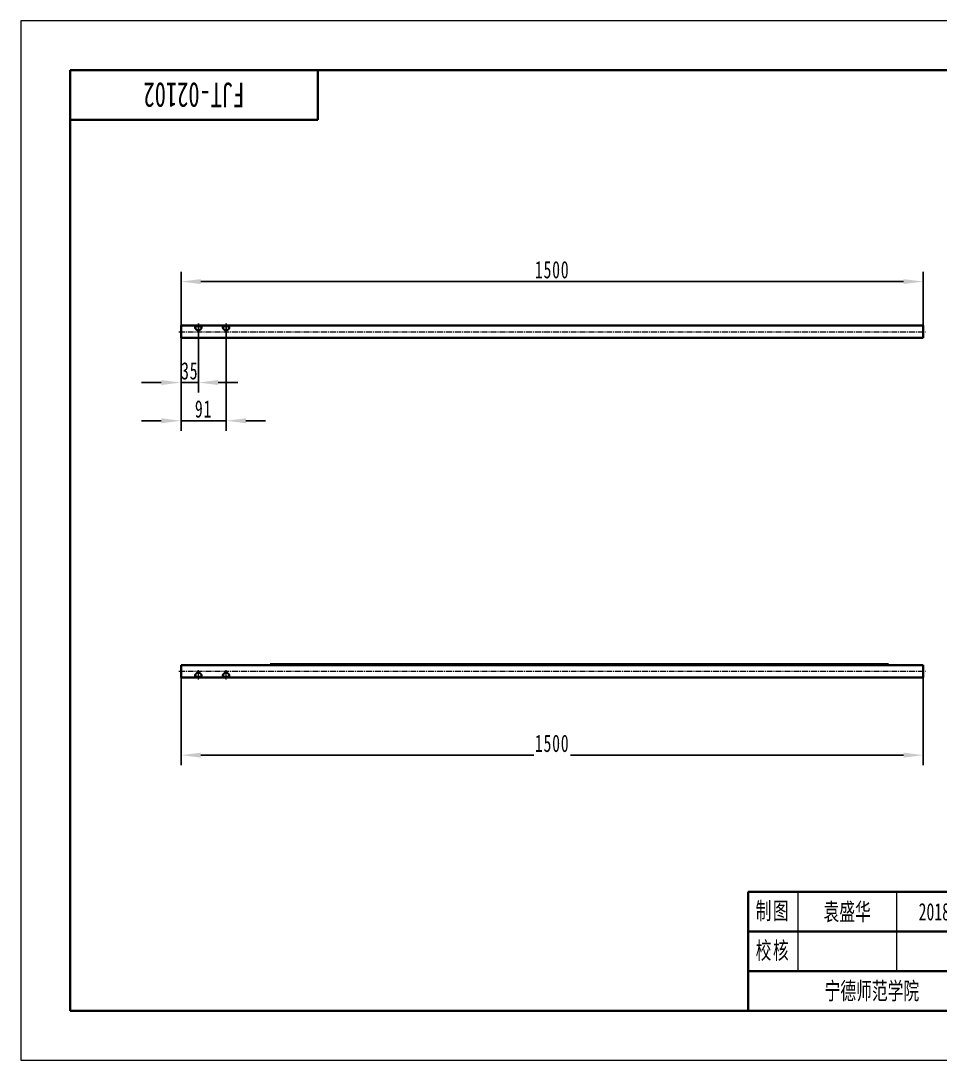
# Model space of a CAD drawing. Header units: millimetres. Extents: x -1485 to 9129, y -4612 to 1050.
# Drawn here: x 6159 to 8017, y -1050 to 1050 of the extents above; entities that cross this region are included whole.
import ezdxf
from ezdxf.enums import TextEntityAlignment as Align

# ---------------------------------------------------------------- set-up
doc = ezdxf.new("R2010")
doc.units = ezdxf.units.MM
doc.linetypes.add('点画线', pattern=[18, 12, -2, 2, -2])
doc.layers.get('0').update_dxf_attribs({"lineweight": 18})
for name, color, linetype, lineweight in [('中心线层', 1, '点画线', 18), ('尺寸线层', 3, 'Continuous', 18), ('粗实线层', 7, 'Continuous', 35), ('细实线层', 7, 'Continuous', 18)]:
    doc.layers.add(name, color=color, linetype=linetype, lineweight=lineweight)
doc.styles.add('标准', font='', dxfattribs={"width": 0.667})
doc.styles.get('标准').set_extended_font_data('宋体')
doc.dimstyles.new('标准', dxfattribs={"dimscale": 10, "dimtxt": 3.5, "dimasz": 4, "dimexe": 2, "dimexo": 0, "dimtad": 1, "dimdsep": 46, "dimtxsty": '标准', "dimblk": '_CAXARROW', "dimcen": 0, "dimdle": 8, "dimazin": 2, "dimtfac": 0.707107, "dimtdec": 3, "dimtmove": 2, "dimatfit": 3, "dimfxl": 0, "dimfrac": 2, "dimtolj": 1, "dimarcsym": 0})

# ---------------------------------------------------------------- blocks, each defined once
blk = doc.blocks.new('$CAXA_FRAME_13B17AC1$')
at = {"layer": '粗实线层'}
for p, q in [((-138.5, 95), (-138.5, -95)), ((138.5, 95), (-138.5, 95)), ((-88.5, 95), (-88.5, 85)), ((-88.5, 85), (-138.5, 85)), ((-138.5, -95), (138.5, -95))]:
    blk.add_line(p, q, dxfattribs=at)
at = {"layer": '细实线层'}
for p, q in [((148.5, 105), (-148.5, 105)), ((-148.5, 105), (-148.5, -105)), ((-148.5, -105), (148.5, -105))]:
    blk.add_line(p, q, dxfattribs=at)
at = {"layer": '尺寸线层', "style": '标准', "width": 0.667}
blk.add_attdef('图纸编号', text='', height=5.19, rotation=180, dxfattribs=at).set_placement((-113.5, 90), align=Align.MIDDLE_CENTER)
blk = doc.blocks.new('$CAXA_TITLE_151E506F$')
at = {"layer": '粗实线层'}
for p, q in [((-140, 24), (-140, 0)), ((-140, 24), (0, 24)), ((-90, 24), (-90, 0)), ((-30, 24), (-30, 8)), ((0, 24), (0, 0)), ((0, 24), (0, 8)), ((-140, 16), (-90, 16)), ((-30, 16), (0, 16)), ((-140, 8), (0, 8)), ((-140, 0), (0, 0))]:
    blk.add_line(p, q, dxfattribs=at)
at = {"layer": '细实线层'}
for p, q in [((-130, 24), (-130, 8)), ((-110, 24), (-110, 8))]:
    blk.add_line(p, q, dxfattribs=at)
at = {"layer": '尺寸线层', "char_height": 3.481, "width": 18, "attachment_point": 5, "line_spacing_factor": 0.963108, "style": '标准'}
for s, insert in [('\\T1.1;制图', (-135, 20)), ('\\T1.1;校核', (-135, 12))]:
    blk.add_mtext(s, dxfattribs=dict(at, insert=insert))
at = {"layer": '尺寸线层', "style": '标准', "width": 0.667}
for tag, height, p in [('制图签名', 3.63, (-120, 20)), ('制图日期', 3.63, (-100, 20)), ('图纸比例', 3.63, (-15, 20)), ('图纸名称', 5.19, (-60, 16)), ('校核签名', 3.63, (-120, 12)), ('校核日期', 3.63, (-100, 12)), ('重量', 3.63, (-15, 12)), ('院校名称', 3.63, (-115, 4)), ('图纸编号', 3.63, (-45, 4))]:
    blk.add_attdef(tag, text='', height=height, dxfattribs=at).set_placement(p, align=Align.MIDDLE_CENTER)
blk = doc.blocks.new('_CAXARROW_3')
blk.add_hatch(color=0).paths.add_polyline_path([(0, 0), (-1, 0.125), (-1, -0.125)], flags=0)
blk = doc.blocks.new('*X14')
at = {"layer": '尺寸线层', "color": 0, "lineweight": -2}
for p, q in [((6483.3, -276.7), (6483.3, -453.7)), ((7983.3, -276.7), (7983.3, -453.7)), ((6523.3, -433.7), (7196.4, -433.7)), ((7943.3, -433.7), (7270.2, -433.7))]:
    blk.add_line(p, q, dxfattribs=at)
at = {"layer": '尺寸线层', "color": 0, "lineweight": -2, "xscale": 40, "yscale": 40, "zscale": 40, "rotation": 180}
blk.add_blockref('_CAXARROW_3', (6483.3, -433.7), dxfattribs=at)
at = {"layer": '尺寸线层', "color": 0, "lineweight": -2, "xscale": 40, "yscale": 40, "zscale": 40}
blk.add_blockref('_CAXARROW_3', (7983.3, -433.7), dxfattribs=at)
at = {"layer": '尺寸线层', "color": 0, "lineweight": 18, "insert": (7233.3, -410), "char_height": 35, "width": 132.61, "attachment_point": 5, "line_spacing_factor": 1.15057, "style": '标准'}
blk.add_mtext('\\T1.1;1500', dxfattribs=at)
blk = doc.blocks.new('_CAXARROW')
blk.add_hatch(color=0).paths.add_polyline_path([(0, 0), (-1, 0.125), (-1, -0.125)], flags=0)
blk = doc.blocks.new('*X15')
at = {"layer": '尺寸线层', "color": 0, "lineweight": -2}
for p, q in [((6518.3, 438.2), (6518.3, 299.1)), ((6483.3, 409.2), (6483.3, 299.1)), ((6443.3, 319.1), (6403.3, 319.1)), ((6483.3, 319.1), (6518.3, 319.1)), ((6558.3, 319.1), (6598.3, 319.1))]:
    blk.add_line(p, q, dxfattribs=at)
at = {"layer": '尺寸线层', "color": 0, "lineweight": -2, "xscale": 40, "yscale": 40, "zscale": 40}
blk.add_blockref('_CAXARROW_3', (6483.3, 319.1), dxfattribs=at)
at = {"layer": '尺寸线层', "color": 0, "lineweight": -2, "xscale": 40, "yscale": 40, "zscale": 40, "rotation": 180}
blk.add_blockref('_CAXARROW_3', (6518.3, 319.1), dxfattribs=at)
at = {"layer": '尺寸线层', "color": 0, "lineweight": 18, "insert": (6500.8, 342.6), "char_height": 35, "width": 62.027, "attachment_point": 5, "line_spacing_factor": 1.15057, "style": '标准'}
blk.add_mtext('\\T1.1;35', dxfattribs=at)
blk = doc.blocks.new('*X16')
at = {"layer": '尺寸线层', "color": 0, "lineweight": -2}
for p, q in [((6574.3, 438.2), (6574.3, 221.9)), ((6483.3, 409.2), (6483.3, 221.9)), ((6443.3, 241.9), (6403.3, 241.9)), ((6574.3, 241.9), (6483.3, 241.9)), ((6614.3, 241.9), (6654.3, 241.9))]:
    blk.add_line(p, q, dxfattribs=at)
at = {"layer": '尺寸线层', "color": 0, "lineweight": -2, "xscale": 40, "yscale": 40, "zscale": 40}
blk.add_blockref('_CAXARROW_3', (6483.3, 241.9), dxfattribs=at)
at = {"layer": '尺寸线层', "color": 0, "lineweight": -2, "xscale": 40, "yscale": 40, "zscale": 40, "rotation": 180}
blk.add_blockref('_CAXARROW_3', (6574.3, 241.9), dxfattribs=at)
at = {"layer": '尺寸线层', "color": 0, "lineweight": 18, "insert": (6528.8, 265.6), "char_height": 35, "width": 60.462, "attachment_point": 5, "line_spacing_factor": 1.15057, "style": '标准'}
blk.add_mtext('\\T1.1;91', dxfattribs=at)
blk = doc.blocks.new('*X21')
at = {"layer": '尺寸线层', "color": 0, "lineweight": -2}
for p, q in [((6483.3, 434.2), (6483.3, 543.1)), ((7983.3, 434.2), (7983.3, 543.1)), ((6523.3, 523.1), (7943.3, 523.1))]:
    blk.add_line(p, q, dxfattribs=at)
at = {"layer": '尺寸线层', "color": 0, "lineweight": -2, "xscale": 40, "yscale": 40, "zscale": 40, "rotation": 180}
blk.add_blockref('_CAXARROW_3', (6483.3, 523.1), dxfattribs=at)
at = {"layer": '尺寸线层', "color": 0, "lineweight": -2, "xscale": 40, "yscale": 40, "zscale": 40}
blk.add_blockref('_CAXARROW_3', (7983.3, 523.1), dxfattribs=at)
at = {"layer": '尺寸线层', "color": 0, "lineweight": 18, "insert": (7233.3, 546.9), "char_height": 35, "width": 132.61, "attachment_point": 5, "line_spacing_factor": 1.15057, "style": '标准'}
blk.add_mtext('\\T1.1;1500', dxfattribs=at)

msp = doc.modelspace()

# ---------------------------------------------------------------- linework, layer by layer
at = {"layer": '中心线层'}
for p, q in [((6478.799, 421.661), (7987.799, 421.661)), ((6518.299, 419.262), (6518.299, 438.221)), ((6574.299, 419.262), (6574.299, 438.221)), ((6478.799, -264.169), (7987.799, -264.169)), ((6518.299, -280.73), (6518.299, -261.77)), ((6574.299, -280.73), (6574.299, -261.77))]:
    msp.add_line(p, q, dxfattribs=at)
at = {"layer": '粗实线层', "lineweight": 35}
for p, q in [((6483.299, 409.161), (6483.299, 434.161)), ((7913.291, 434.161), (6483.299, 434.161)), ((7983.299, 434.161), (7913.291, 434.161)), ((7983.299, 409.161), (7983.299, 434.161)), ((6483.299, 409.161), (6663.299, 409.161)), ((6663.299, 409.161), (7983.299, 409.161)), ((6483.299, -276.669), (6483.299, -251.669)), ((6663.299, -251.669), (6483.299, -251.669)), ((6663.299, -249.669), (6663.299, -251.669)), ((6663.299, -249.669), (7913.299, -249.669)), ((6663.299, -251.669), (7913.299, -251.669)), ((7983.299, -251.669), (7913.291, -251.669)), ((7913.299, -249.669), (7913.299, -251.669)), ((7983.299, -276.669), (7983.299, -251.669)), ((6483.299, -276.669), (7983.299, -276.669))]:
    msp.add_line(p, q, dxfattribs=at)
for points, knots in [([(6518.299, 424.614), (6518.08, 424.614), (6517.863, 424.627), (6517.435, 424.676), (6517.01, 424.749), (6516.594, 424.867), (6516.337, 424.955), (6516.286, 424.973), (6516.184, 425.011), (6516.032, 425.069), (6515.884, 425.133), (6515.591, 425.268), (6515.401, 425.366), (6515.031, 425.579), (6514.851, 425.694), (6514.633, 425.848), (6514.589, 425.879), (6514.503, 425.942), (6514.375, 426.038), (6514.252, 426.137), (6514.01, 426.339), (6513.856, 426.479), (6513.562, 426.769), (6513.421, 426.919), (6513.221, 427.15), (6513.156, 427.229), (6513.062, 427.348), (6513.03, 427.388), (6512.969, 427.468), (6512.939, 427.508), (6512.792, 427.709), (6512.683, 427.872), (6512.483, 428.199), (6512.392, 428.365), (6512.228, 428.697), (6512.154, 428.865), (6512.075, 429.075), (6512.059, 429.117), (6512.03, 429.202), (6511.987, 429.327), (6511.951, 429.452), (6511.887, 429.699), (6511.855, 429.861), (6511.811, 430.179), (6511.799, 430.335), (6511.799, 430.566), (6511.801, 430.642), (6511.808, 430.736), (6511.809, 430.754), (6511.813, 430.792), (6511.818, 430.848), (6511.825, 430.902), (6511.852, 431.084), (6511.884, 431.223), (6511.968, 431.49), (6512.02, 431.618), (6512.115, 431.803), (6512.149, 431.863), (6512.203, 431.951), (6512.222, 431.98), (6512.261, 432.037), (6512.281, 432.065), (6512.385, 432.204), (6512.476, 432.308), (6512.676, 432.504), (6512.785, 432.596), (6512.961, 432.725), (6513.021, 432.767), (6513.116, 432.827), (6513.148, 432.847), (6513.213, 432.886), (6513.246, 432.905), (6513.413, 432.998), (6513.553, 433.066), (6513.847, 433.192), (6514.001, 433.25), (6514.323, 433.355), (6514.49, 433.403), (6514.709, 433.458), (6514.753, 433.468), (6514.842, 433.489), (6514.976, 433.519), (6515.113, 433.546), (6515.389, 433.598), (6515.579, 433.628), (6515.966, 433.68), (6516.165, 433.703), (6516.471, 433.731), (6516.574, 433.74), (6516.705, 433.75), (6516.731, 433.752), (6516.784, 433.756), (6516.81, 433.758), (6516.889, 433.763), (6516.942, 433.766), (6517.207, 433.782), (6517.633, 433.8), (6518.062, 433.807), (6518.493, 433.807), (6518.71, 433.804), (6518.982, 433.797), (6519.036, 433.795), (6519.144, 433.791), (6519.306, 433.785), (6519.465, 433.777), (6519.782, 433.759), (6519.989, 433.744), (6520.296, 433.716), (6520.397, 433.705), (6520.548, 433.689), (6520.598, 433.683), (6520.698, 433.671), (6520.748, 433.664), (6520.995, 433.631), (6521.186, 433.601), (6521.557, 433.533), (6521.737, 433.495), (6521.998, 433.431), (6522.084, 433.408), (6522.21, 433.372), (6522.252, 433.36), (6522.335, 433.335), (6522.376, 433.322), (6522.58, 433.256), (6522.735, 433.198), (6523.031, 433.073), (6523.171, 433.005), (6523.437, 432.858), (6523.563, 432.778), (6523.711, 432.671), (6523.74, 432.649), (6523.797, 432.605), (6523.825, 432.582), (6523.908, 432.513), (6523.961, 432.465), (6524.112, 432.318), (6524.204, 432.215), (6524.369, 431.996), (6524.442, 431.881), (6524.569, 431.638), (6524.623, 431.51), (6524.672, 431.358), (6524.677, 431.341), (6524.687, 431.307), (6524.702, 431.256), (6524.733, 431.134), (6524.754, 431.028), (6524.787, 430.812), (6524.798, 430.664), (6524.8, 430.36), (6524.789, 430.203), (6524.763, 430.002), (6524.757, 429.961), (6524.744, 429.88), (6524.736, 429.839), (6524.712, 429.716), (6524.694, 429.633), (6524.63, 429.386), (6524.577, 429.219), (6524.452, 428.885), (6524.38, 428.717), (6524.276, 428.507), (6524.255, 428.465), (6524.211, 428.38), (6524.189, 428.338), (6524.12, 428.212), (6524.071, 428.129), (6523.921, 427.881), (6523.812, 427.718), (6523.578, 427.396), (6523.452, 427.238), (6523.285, 427.045), (6523.251, 427.006), (6523.183, 426.929), (6523.148, 426.891), (6523.041, 426.777), (6522.969, 426.703), (6522.747, 426.484), (6522.593, 426.344), (6522.271, 426.074), (6522.104, 425.946), (6521.844, 425.762), (6521.755, 425.703), (6521.62, 425.616), (6521.574, 425.587), (6521.482, 425.531), (6521.436, 425.504), (6521.202, 425.369), (6521.012, 425.27), (6520.622, 425.091), (6520.424, 425.011), (6520.018, 424.871), (6519.811, 424.812), (6519.494, 424.739), (6519.387, 424.717), (6519.171, 424.68), (6519.063, 424.664), (6518.845, 424.639), (6518.736, 424.63), (6518.573, 424.621), (6518.491, 424.617), (6518.395, 424.615), (6518.354, 424.615), (6518.326, 424.614), (6518.313, 424.614), (6518.299, 424.614)], [0, 0, 0, 0, 0.55323057, 0.55323057, 1.10646115, 1.65969172, 1.65969172, 1.79799937, 1.79799937, 1.93630701, 2.2129223, 2.2129223, 2.76615287, 2.76615287, 3.31938345, 3.31938345, 3.45769109, 3.45769109, 3.59599873, 3.87261402, 3.87261402, 4.4258446, 4.4258446, 4.97907517, 4.97907517, 5.25569046, 5.25569046, 5.3939981, 5.3939981, 5.53230574, 5.53230574, 6.08553632, 6.08553632, 6.63876689, 6.63876689, 7.19199747, 7.19199747, 7.33030511, 7.33030511, 7.46861276, 7.74522804, 7.74522804, 8.29845862, 8.29845862, 8.85168919, 8.85168919, 9.12830448, 9.12830448, 9.1974583, 9.1974583, 9.26661212, 9.40491977, 9.40491977, 9.95815034, 9.95815034, 10.51138091, 10.51138091, 10.7879962, 10.7879962, 10.92630385, 10.92630385, 11.06461149, 11.06461149, 11.61784206, 11.61784206, 12.17107264, 12.17107264, 12.44768793, 12.44768793, 12.58599557, 12.58599557, 12.72430321, 12.72430321, 13.27753379, 13.27753379, 13.83076436, 13.83076436, 14.38399494, 14.38399494, 14.52230258, 14.52230258, 14.66061022, 14.93722551, 14.93722551, 15.49045609, 15.49045609, 16.04368666, 16.04368666, 16.32030195, 16.32030195, 16.38945577, 16.38945577, 16.45860959, 16.45860959, 16.59691723, 16.59691723, 17.15014781, 17.70337838, 17.70337838, 18.25660896, 18.25660896, 18.3949166, 18.3949166, 18.53322424, 18.80983953, 18.80983953, 19.36307011, 19.36307011, 19.63968539, 19.63968539, 19.77799304, 19.77799304, 19.91630068, 19.91630068, 20.46953126, 20.46953126, 21.02276183, 21.02276183, 21.29937712, 21.29937712, 21.43768476, 21.43768476, 21.5759924, 21.5759924, 22.12922298, 22.12922298, 22.68245355, 22.68245355, 23.23568413, 23.23568413, 23.37399177, 23.37399177, 23.51229942, 23.51229942, 23.7889147, 23.7889147, 24.34214528, 24.34214528, 24.89537585, 24.89537585, 25.44860643, 25.44860643, 25.51776025, 25.51776025, 25.58691407, 25.72522171, 26.001837, 26.001837, 26.55506757, 26.55506757, 27.10829815, 27.10829815, 27.24660579, 27.24660579, 27.38491344, 27.38491344, 27.66152872, 27.66152872, 28.2147593, 28.2147593, 28.76798987, 28.76798987, 28.90629752, 28.90629752, 29.04460516, 29.04460516, 29.32122045, 29.32122045, 29.87445102, 29.87445102, 30.4276816, 30.4276816, 30.56598924, 30.56598924, 30.70429688, 30.70429688, 30.98091217, 30.98091217, 31.53414274, 31.53414274, 32.08737332, 32.08737332, 32.36398861, 32.36398861, 32.50229625, 32.50229625, 32.64060389, 32.64060389, 33.19383447, 33.19383447, 33.74706504, 33.74706504, 34.30029562, 34.30029562, 34.5769109, 34.5769109, 34.85352619, 34.85352619, 35.13014148, 35.13014148, 35.26844912, 35.33760294, 35.37217986, 35.37217986, 35.40675677, 35.40675677, 35.40675677, 35.40675677]), ([(6524.776, 430.168), (6524.774, 430.188), (6524.771, 430.209), (6524.747, 430.374), (6524.715, 430.513), (6524.63, 430.778), (6524.577, 430.905), (6524.498, 431.056), (6524.482, 431.086), (6524.448, 431.146), (6524.43, 431.175), (6524.375, 431.261), (6524.336, 431.317), (6524.212, 431.48), (6524.121, 431.581), (6523.921, 431.77), (6523.812, 431.858), (6523.665, 431.962), (6523.635, 431.982), (6523.574, 432.022), (6523.543, 432.041), (6523.449, 432.099), (6523.384, 432.135), (6523.185, 432.241), (6523.046, 432.305), (6522.753, 432.422), (6522.599, 432.475), (6522.359, 432.547), (6522.277, 432.57), (6522.151, 432.603), (6522.109, 432.614), (6522.023, 432.634), (6521.98, 432.644), (6521.763, 432.693), (6521.585, 432.727), (6521.218, 432.788), (6521.029, 432.814), (6520.642, 432.859), (6520.443, 432.878), (6520.188, 432.899), (6520.111, 432.904), (6520.033, 432.91), (6519.98, 432.913), (6519.954, 432.915), (6519.823, 432.923), (6519.717, 432.929), (6519.4, 432.945), (6519.186, 432.952), (6518.756, 432.962), (6518.539, 432.965), (6518.265, 432.965), (6518.21, 432.965), (6518.1, 432.964), (6518.045, 432.964), (6517.881, 432.962), (6517.772, 432.961), (6517.448, 432.953), (6517.021, 432.939), (6516.603, 432.913), (6516.346, 432.893), (6516.294, 432.889), (6516.192, 432.88), (6516.04, 432.867), (6515.891, 432.851), (6515.598, 432.817), (6515.408, 432.792), (6515.13, 432.747), (6515.039, 432.731), (6514.859, 432.697), (6514.77, 432.678), (6514.507, 432.62), (6514.34, 432.577), (6514.018, 432.481), (6513.865, 432.429), (6513.57, 432.312), (6513.43, 432.249), (6513.262, 432.161), (6513.229, 432.143), (6513.164, 432.107), (6513.132, 432.088), (6513.037, 432.031), (6512.976, 431.992), (6512.8, 431.869), (6512.691, 431.781), (6512.49, 431.594), (6512.398, 431.494), (6512.232, 431.28), (6512.158, 431.166), (6512.029, 430.923), (6511.975, 430.796), (6511.888, 430.532), (6511.856, 430.395), (6511.828, 430.214), (6511.822, 430.176), (6511.818, 430.137)], [0, 0, 0, 0, 0.07164105, 0.07164105, 0.57973044, 0.57973044, 1.08781983, 1.08781983, 1.21484218, 1.21484218, 1.34186453, 1.34186453, 1.59590923, 1.59590923, 2.10399862, 2.10399862, 2.61208801, 2.61208801, 2.73911035, 2.73911035, 2.8661327, 2.8661327, 3.1201774, 3.1201774, 3.62826679, 3.62826679, 4.13635618, 4.13635618, 4.39040088, 4.39040088, 4.51742322, 4.51742322, 4.64444557, 4.64444557, 5.15253496, 5.15253496, 5.66062435, 5.66062435, 6.16871374, 6.16871374, 6.29573609, 6.35924727, 6.35924727, 6.42275844, 6.42275844, 6.67680313, 6.67680313, 7.18489253, 7.18489253, 7.69298192, 7.69298192, 7.82000426, 7.82000426, 7.94702661, 7.94702661, 8.20107131, 8.20107131, 8.7091607, 9.21725009, 9.21725009, 9.34427244, 9.34427244, 9.47129479, 9.72533948, 9.72533948, 10.23342887, 10.23342887, 10.48747357, 10.48747357, 10.74151826, 10.74151826, 11.24960765, 11.24960765, 11.75769704, 11.75769704, 12.26578644, 12.26578644, 12.39280878, 12.39280878, 12.51983113, 12.51983113, 12.77387583, 12.77387583, 13.28196522, 13.28196522, 13.79005461, 13.79005461, 14.298144, 14.298144, 14.80623339, 14.80623339, 15.31432278, 15.31432278, 15.44795041, 15.44795041, 15.44795041, 15.44795041]), ([(6574.299, 424.614), (6574.08, 424.614), (6573.863, 424.627), (6573.435, 424.676), (6573.01, 424.749), (6572.594, 424.867), (6572.337, 424.955), (6572.286, 424.973), (6572.184, 425.011), (6572.032, 425.069), (6571.884, 425.133), (6571.591, 425.268), (6571.401, 425.366), (6571.031, 425.579), (6570.851, 425.694), (6570.633, 425.848), (6570.589, 425.879), (6570.503, 425.942), (6570.375, 426.038), (6570.252, 426.137), (6570.01, 426.339), (6569.856, 426.479), (6569.562, 426.769), (6569.421, 426.919), (6569.221, 427.15), (6569.156, 427.229), (6569.062, 427.348), (6569.03, 427.388), (6568.969, 427.468), (6568.939, 427.508), (6568.792, 427.709), (6568.683, 427.872), (6568.483, 428.199), (6568.392, 428.365), (6568.228, 428.697), (6568.154, 428.865), (6568.075, 429.075), (6568.059, 429.117), (6568.03, 429.202), (6567.987, 429.327), (6567.951, 429.452), (6567.887, 429.699), (6567.855, 429.861), (6567.811, 430.179), (6567.799, 430.335), (6567.799, 430.566), (6567.801, 430.642), (6567.808, 430.736), (6567.809, 430.754), (6567.813, 430.792), (6567.818, 430.848), (6567.825, 430.902), (6567.852, 431.084), (6567.884, 431.223), (6567.968, 431.49), (6568.02, 431.618), (6568.115, 431.803), (6568.149, 431.863), (6568.203, 431.951), (6568.222, 431.98), (6568.261, 432.037), (6568.281, 432.065), (6568.385, 432.204), (6568.476, 432.308), (6568.676, 432.504), (6568.785, 432.596), (6568.961, 432.725), (6569.021, 432.767), (6569.116, 432.827), (6569.148, 432.847), (6569.213, 432.886), (6569.246, 432.905), (6569.413, 432.998), (6569.553, 433.066), (6569.847, 433.192), (6570.001, 433.25), (6570.323, 433.355), (6570.49, 433.403), (6570.709, 433.458), (6570.753, 433.468), (6570.842, 433.489), (6570.976, 433.519), (6571.113, 433.546), (6571.389, 433.598), (6571.579, 433.628), (6571.966, 433.68), (6572.165, 433.703), (6572.471, 433.731), (6572.574, 433.74), (6572.705, 433.75), (6572.731, 433.752), (6572.784, 433.756), (6572.81, 433.758), (6572.889, 433.763), (6572.942, 433.766), (6573.207, 433.782), (6573.633, 433.8), (6574.062, 433.807), (6574.493, 433.807), (6574.71, 433.804), (6574.982, 433.797), (6575.036, 433.795), (6575.144, 433.791), (6575.306, 433.785), (6575.465, 433.777), (6575.782, 433.759), (6575.989, 433.744), (6576.296, 433.716), (6576.397, 433.705), (6576.548, 433.689), (6576.598, 433.683), (6576.698, 433.671), (6576.748, 433.664), (6576.995, 433.631), (6577.186, 433.601), (6577.557, 433.533), (6577.737, 433.495), (6577.998, 433.431), (6578.084, 433.408), (6578.21, 433.372), (6578.252, 433.36), (6578.335, 433.335), (6578.376, 433.322), (6578.58, 433.256), (6578.735, 433.198), (6579.031, 433.073), (6579.171, 433.005), (6579.437, 432.858), (6579.563, 432.778), (6579.711, 432.671), (6579.74, 432.649), (6579.797, 432.605), (6579.825, 432.582), (6579.908, 432.513), (6579.961, 432.465), (6580.112, 432.318), (6580.204, 432.215), (6580.369, 431.996), (6580.442, 431.881), (6580.569, 431.638), (6580.623, 431.51), (6580.672, 431.358), (6580.677, 431.341), (6580.687, 431.307), (6580.702, 431.256), (6580.733, 431.134), (6580.754, 431.028), (6580.787, 430.812), (6580.798, 430.664), (6580.8, 430.36), (6580.789, 430.203), (6580.763, 430.002), (6580.757, 429.961), (6580.744, 429.88), (6580.736, 429.839), (6580.712, 429.716), (6580.694, 429.633), (6580.63, 429.386), (6580.577, 429.219), (6580.452, 428.885), (6580.38, 428.717), (6580.276, 428.507), (6580.255, 428.465), (6580.211, 428.38), (6580.189, 428.338), (6580.12, 428.212), (6580.071, 428.129), (6579.921, 427.881), (6579.812, 427.718), (6579.578, 427.396), (6579.452, 427.238), (6579.285, 427.045), (6579.251, 427.006), (6579.183, 426.929), (6579.148, 426.891), (6579.041, 426.777), (6578.969, 426.703), (6578.747, 426.484), (6578.593, 426.344), (6578.271, 426.074), (6578.104, 425.946), (6577.844, 425.762), (6577.755, 425.703), (6577.62, 425.616), (6577.574, 425.587), (6577.482, 425.531), (6577.436, 425.504), (6577.202, 425.369), (6577.012, 425.27), (6576.622, 425.091), (6576.424, 425.011), (6576.018, 424.871), (6575.811, 424.812), (6575.494, 424.739), (6575.387, 424.717), (6575.171, 424.68), (6575.063, 424.664), (6574.845, 424.639), (6574.736, 424.63), (6574.573, 424.621), (6574.491, 424.617), (6574.395, 424.615), (6574.354, 424.615), (6574.326, 424.614), (6574.313, 424.614), (6574.299, 424.614)], [0, 0, 0, 0, 0.55323057, 0.55323057, 1.10646115, 1.65969172, 1.65969172, 1.79799937, 1.79799937, 1.93630701, 2.2129223, 2.2129223, 2.76615287, 2.76615287, 3.31938345, 3.31938345, 3.45769109, 3.45769109, 3.59599873, 3.87261402, 3.87261402, 4.4258446, 4.4258446, 4.97907517, 4.97907517, 5.25569046, 5.25569046, 5.3939981, 5.3939981, 5.53230575, 5.53230575, 6.08553632, 6.08553632, 6.63876689, 6.63876689, 7.19199747, 7.19199747, 7.33030511, 7.33030511, 7.46861276, 7.74522804, 7.74522804, 8.29845862, 8.29845862, 8.85168919, 8.85168919, 9.12830448, 9.12830448, 9.1974583, 9.1974583, 9.26661212, 9.40491977, 9.40491977, 9.95815034, 9.95815034, 10.51138092, 10.51138092, 10.7879962, 10.7879962, 10.92630385, 10.92630385, 11.06461149, 11.06461149, 11.61784207, 11.61784207, 12.17107264, 12.17107264, 12.44768793, 12.44768793, 12.58599557, 12.58599557, 12.72430321, 12.72430321, 13.27753379, 13.27753379, 13.83076436, 13.83076436, 14.38399494, 14.38399494, 14.52230258, 14.52230258, 14.66061023, 14.93722551, 14.93722551, 15.49045609, 15.49045609, 16.04368666, 16.04368666, 16.32030195, 16.32030195, 16.38945577, 16.38945577, 16.45860959, 16.45860959, 16.59691724, 16.59691724, 17.15014781, 17.70337839, 17.70337839, 18.25660896, 18.25660896, 18.3949166, 18.3949166, 18.53322425, 18.80983953, 18.80983953, 19.36307011, 19.36307011, 19.6396854, 19.6396854, 19.77799304, 19.77799304, 19.91630068, 19.91630068, 20.46953126, 20.46953126, 21.02276183, 21.02276183, 21.29937712, 21.29937712, 21.43768476, 21.43768476, 21.57599241, 21.57599241, 22.12922298, 22.12922298, 22.68245356, 22.68245356, 23.23568413, 23.23568413, 23.37399177, 23.37399177, 23.51229942, 23.51229942, 23.78891471, 23.78891471, 24.34214528, 24.34214528, 24.89537585, 24.89537585, 25.44860643, 25.44860643, 25.51776025, 25.51776025, 25.58691407, 25.72522172, 26.001837, 26.001837, 26.55506758, 26.55506758, 27.10829815, 27.10829815, 27.2466058, 27.2466058, 27.38491344, 27.38491344, 27.66152873, 27.66152873, 28.2147593, 28.2147593, 28.76798988, 28.76798988, 28.90629752, 28.90629752, 29.04460516, 29.04460516, 29.32122045, 29.32122045, 29.87445103, 29.87445103, 30.4276816, 30.4276816, 30.56598924, 30.56598924, 30.70429689, 30.70429689, 30.98091217, 30.98091217, 31.53414275, 31.53414275, 32.08737332, 32.08737332, 32.36398861, 32.36398861, 32.50229625, 32.50229625, 32.6406039, 32.6406039, 33.19383447, 33.19383447, 33.74706505, 33.74706505, 34.30029562, 34.30029562, 34.57691091, 34.57691091, 34.8535262, 34.8535262, 35.13014148, 35.13014148, 35.26844913, 35.33760295, 35.37217986, 35.37217986, 35.40675677, 35.40675677, 35.40675677, 35.40675677]), ([(6580.776, 430.168), (6580.774, 430.188), (6580.771, 430.209), (6580.747, 430.374), (6580.715, 430.513), (6580.63, 430.778), (6580.577, 430.905), (6580.498, 431.056), (6580.482, 431.086), (6580.448, 431.146), (6580.43, 431.175), (6580.375, 431.261), (6580.336, 431.317), (6580.212, 431.48), (6580.121, 431.581), (6579.921, 431.77), (6579.812, 431.858), (6579.665, 431.962), (6579.635, 431.982), (6579.574, 432.022), (6579.543, 432.041), (6579.449, 432.099), (6579.384, 432.135), (6579.185, 432.241), (6579.046, 432.305), (6578.753, 432.422), (6578.599, 432.475), (6578.359, 432.547), (6578.277, 432.57), (6578.151, 432.603), (6578.109, 432.614), (6578.023, 432.634), (6577.98, 432.644), (6577.763, 432.693), (6577.585, 432.727), (6577.218, 432.788), (6577.029, 432.814), (6576.642, 432.859), (6576.443, 432.878), (6576.188, 432.899), (6576.111, 432.904), (6576.033, 432.91), (6575.98, 432.913), (6575.954, 432.915), (6575.823, 432.923), (6575.717, 432.929), (6575.4, 432.945), (6575.186, 432.952), (6574.756, 432.962), (6574.539, 432.965), (6574.265, 432.965), (6574.21, 432.965), (6574.1, 432.964), (6574.045, 432.964), (6573.881, 432.962), (6573.772, 432.961), (6573.448, 432.953), (6573.021, 432.939), (6572.603, 432.913), (6572.346, 432.893), (6572.294, 432.889), (6572.192, 432.88), (6572.04, 432.867), (6571.891, 432.851), (6571.598, 432.817), (6571.408, 432.792), (6571.13, 432.747), (6571.039, 432.731), (6570.859, 432.697), (6570.77, 432.678), (6570.507, 432.62), (6570.34, 432.577), (6570.018, 432.481), (6569.865, 432.429), (6569.57, 432.312), (6569.43, 432.249), (6569.262, 432.161), (6569.229, 432.143), (6569.164, 432.107), (6569.132, 432.088), (6569.037, 432.031), (6568.976, 431.992), (6568.8, 431.869), (6568.691, 431.781), (6568.49, 431.594), (6568.398, 431.494), (6568.232, 431.28), (6568.158, 431.166), (6568.029, 430.923), (6567.975, 430.796), (6567.888, 430.532), (6567.856, 430.395), (6567.828, 430.214), (6567.822, 430.176), (6567.818, 430.137)], [0, 0, 0, 0, 0.07164104, 0.07164104, 0.57973043, 0.57973043, 1.08781983, 1.08781983, 1.21484217, 1.21484217, 1.34186452, 1.34186452, 1.59590922, 1.59590922, 2.10399861, 2.10399861, 2.612088, 2.612088, 2.73911035, 2.73911035, 2.8661327, 2.8661327, 3.12017739, 3.12017739, 3.62826678, 3.62826678, 4.13635617, 4.13635617, 4.39040087, 4.39040087, 4.51742322, 4.51742322, 4.64444556, 4.64444556, 5.15253496, 5.15253496, 5.66062435, 5.66062435, 6.16871374, 6.16871374, 6.29573609, 6.35924726, 6.35924726, 6.42275843, 6.42275843, 6.67680313, 6.67680313, 7.18489252, 7.18489252, 7.69298191, 7.69298191, 7.82000426, 7.82000426, 7.94702661, 7.94702661, 8.2010713, 8.2010713, 8.7091607, 9.21725009, 9.21725009, 9.34427243, 9.34427243, 9.47129478, 9.72533948, 9.72533948, 10.23342887, 10.23342887, 10.48747356, 10.48747356, 10.74151826, 10.74151826, 11.24960765, 11.24960765, 11.75769704, 11.75769704, 12.26578643, 12.26578643, 12.39280878, 12.39280878, 12.51983113, 12.51983113, 12.77387583, 12.77387583, 13.28196522, 13.28196522, 13.79005461, 13.79005461, 14.298144, 14.298144, 14.80623339, 14.80623339, 15.31432278, 15.31432278, 15.44795041, 15.44795041, 15.44795041, 15.44795041]), ([(6518.299, -267.123), (6518.518, -267.123), (6518.735, -267.135), (6519.163, -267.184), (6519.588, -267.257), (6520.004, -267.375), (6520.261, -267.463), (6520.312, -267.481), (6520.414, -267.519), (6520.566, -267.578), (6520.714, -267.641), (6521.007, -267.776), (6521.197, -267.874), (6521.567, -268.088), (6521.747, -268.203), (6521.965, -268.356), (6522.009, -268.387), (6522.095, -268.45), (6522.222, -268.546), (6522.346, -268.645), (6522.588, -268.847), (6522.742, -268.988), (6523.036, -269.277), (6523.177, -269.427), (6523.377, -269.658), (6523.442, -269.737), (6523.536, -269.856), (6523.568, -269.896), (6523.629, -269.976), (6523.659, -270.016), (6523.806, -270.217), (6523.915, -270.38), (6524.115, -270.708), (6524.206, -270.873), (6524.37, -271.206), (6524.444, -271.373), (6524.523, -271.583), (6524.539, -271.625), (6524.568, -271.71), (6524.61, -271.836), (6524.647, -271.96), (6524.711, -272.207), (6524.743, -272.369), (6524.787, -272.687), (6524.798, -272.843), (6524.799, -273.074), (6524.797, -273.15), (6524.79, -273.244), (6524.789, -273.263), (6524.785, -273.3), (6524.78, -273.356), (6524.773, -273.411), (6524.746, -273.592), (6524.714, -273.731), (6524.63, -273.998), (6524.577, -274.126), (6524.483, -274.311), (6524.449, -274.371), (6524.394, -274.459), (6524.375, -274.488), (6524.337, -274.545), (6524.316, -274.573), (6524.213, -274.712), (6524.122, -274.816), (6523.922, -275.012), (6523.813, -275.104), (6523.637, -275.233), (6523.576, -275.275), (6523.482, -275.335), (6523.45, -275.355), (6523.385, -275.394), (6523.352, -275.413), (6523.185, -275.506), (6523.045, -275.574), (6522.751, -275.7), (6522.597, -275.758), (6522.275, -275.863), (6522.108, -275.911), (6521.889, -275.966), (6521.845, -275.976), (6521.756, -275.997), (6521.622, -276.027), (6521.485, -276.054), (6521.209, -276.106), (6521.019, -276.136), (6520.632, -276.188), (6520.433, -276.211), (6520.127, -276.24), (6520.024, -276.248), (6519.893, -276.258), (6519.867, -276.26), (6519.814, -276.264), (6519.788, -276.266), (6519.709, -276.271), (6519.656, -276.274), (6519.391, -276.29), (6518.965, -276.308), (6518.536, -276.315), (6518.105, -276.315), (6517.888, -276.312), (6517.616, -276.305), (6517.561, -276.303), (6517.453, -276.3), (6517.292, -276.293), (6517.133, -276.285), (6516.816, -276.267), (6516.609, -276.252), (6516.302, -276.224), (6516.201, -276.214), (6516.05, -276.197), (6516, -276.191), (6515.9, -276.179), (6515.85, -276.172), (6515.603, -276.139), (6515.412, -276.109), (6515.041, -276.041), (6514.861, -276.003), (6514.6, -275.939), (6514.514, -275.916), (6514.388, -275.88), (6514.346, -275.868), (6514.263, -275.843), (6514.222, -275.83), (6514.018, -275.764), (6513.863, -275.706), (6513.567, -275.581), (6513.427, -275.513), (6513.161, -275.366), (6513.035, -275.287), (6512.887, -275.179), (6512.858, -275.157), (6512.801, -275.113), (6512.773, -275.09), (6512.69, -275.021), (6512.637, -274.973), (6512.485, -274.826), (6512.394, -274.723), (6512.229, -274.504), (6512.156, -274.389), (6512.029, -274.146), (6511.975, -274.018), (6511.926, -273.866), (6511.921, -273.849), (6511.911, -273.815), (6511.896, -273.764), (6511.864, -273.643), (6511.844, -273.536), (6511.811, -273.32), (6511.8, -273.172), (6511.798, -272.868), (6511.809, -272.711), (6511.835, -272.51), (6511.841, -272.469), (6511.854, -272.388), (6511.862, -272.347), (6511.886, -272.224), (6511.904, -272.141), (6511.968, -271.894), (6512.021, -271.728), (6512.146, -271.393), (6512.218, -271.226), (6512.322, -271.015), (6512.343, -270.973), (6512.387, -270.889), (6512.409, -270.846), (6512.478, -270.721), (6512.527, -270.637), (6512.677, -270.389), (6512.786, -270.226), (6513.02, -269.905), (6513.146, -269.747), (6513.313, -269.553), (6513.347, -269.514), (6513.415, -269.438), (6513.45, -269.399), (6513.557, -269.286), (6513.629, -269.211), (6513.851, -268.992), (6514.005, -268.852), (6514.327, -268.582), (6514.494, -268.454), (6514.754, -268.27), (6514.843, -268.211), (6514.978, -268.124), (6515.024, -268.096), (6515.116, -268.04), (6515.162, -268.012), (6515.396, -267.877), (6515.586, -267.778), (6515.976, -267.599), (6516.174, -267.519), (6516.58, -267.38), (6516.787, -267.32), (6517.104, -267.247), (6517.211, -267.225), (6517.427, -267.188), (6517.535, -267.173), (6517.753, -267.148), (6517.861, -267.138), (6518.025, -267.129), (6518.107, -267.125), (6518.203, -267.123), (6518.244, -267.123), (6518.272, -267.123), (6518.285, -267.123), (6518.299, -267.123)], [0, 0, 0, 0, 0.55323057, 0.55323057, 1.10646115, 1.65969172, 1.65969172, 1.79799937, 1.79799937, 1.93630701, 2.2129223, 2.2129223, 2.76615287, 2.76615287, 3.31938344, 3.31938344, 3.45769109, 3.45769109, 3.59599873, 3.87261402, 3.87261402, 4.42584459, 4.42584459, 4.97907517, 4.97907517, 5.25569045, 5.25569045, 5.3939981, 5.3939981, 5.53230574, 5.53230574, 6.08553631, 6.08553631, 6.63876689, 6.63876689, 7.19199746, 7.19199746, 7.33030511, 7.33030511, 7.46861275, 7.74522804, 7.74522804, 8.29845861, 8.29845861, 8.85168918, 8.85168918, 9.12830447, 9.12830447, 9.19745829, 9.19745829, 9.26661211, 9.40491976, 9.40491976, 9.95815033, 9.95815033, 10.51138091, 10.51138091, 10.78799619, 10.78799619, 10.92630384, 10.92630384, 11.06461148, 11.06461148, 11.61784205, 11.61784205, 12.17107263, 12.17107263, 12.44768791, 12.44768791, 12.58599556, 12.58599556, 12.7243032, 12.7243032, 13.27753378, 13.27753378, 13.83076435, 13.83076435, 14.38399492, 14.38399492, 14.52230257, 14.52230257, 14.66061021, 14.9372255, 14.9372255, 15.49045607, 15.49045607, 16.04368665, 16.04368665, 16.32030193, 16.32030193, 16.38945575, 16.38945575, 16.45860958, 16.45860958, 16.59691722, 16.59691722, 17.15014779, 17.70337837, 17.70337837, 18.25660894, 18.25660894, 18.39491658, 18.39491658, 18.53322423, 18.80983952, 18.80983952, 19.36307009, 19.36307009, 19.63968538, 19.63968538, 19.77799302, 19.77799302, 19.91630066, 19.91630066, 20.46953124, 20.46953124, 21.02276181, 21.02276181, 21.2993771, 21.2993771, 21.43768474, 21.43768474, 21.57599239, 21.57599239, 22.12922296, 22.12922296, 22.68245353, 22.68245353, 23.23568411, 23.23568411, 23.37399175, 23.37399175, 23.51229939, 23.51229939, 23.78891468, 23.78891468, 24.34214526, 24.34214526, 24.89537583, 24.89537583, 25.4486064, 25.4486064, 25.51776022, 25.51776022, 25.58691405, 25.72522169, 26.00183698, 26.00183698, 26.55506755, 26.55506755, 27.10829813, 27.10829813, 27.24660577, 27.24660577, 27.38491341, 27.38491341, 27.6615287, 27.6615287, 28.21475927, 28.21475927, 28.76798985, 28.76798985, 28.90629749, 28.90629749, 29.04460513, 29.04460513, 29.32122042, 29.32122042, 29.87445099, 29.87445099, 30.42768157, 30.42768157, 30.56598921, 30.56598921, 30.70429686, 30.70429686, 30.98091214, 30.98091214, 31.53414272, 31.53414272, 32.08737329, 32.08737329, 32.36398858, 32.36398858, 32.50229622, 32.50229622, 32.64060386, 32.64060386, 33.19383444, 33.19383444, 33.74706501, 33.74706501, 34.30029559, 34.30029559, 34.57691087, 34.57691087, 34.85352616, 34.85352616, 35.13014145, 35.13014145, 35.26844909, 35.33760291, 35.37217982, 35.37217982, 35.40675673, 35.40675673, 35.40675673, 35.40675673]), ([(6511.822, -272.676), (6511.824, -272.697), (6511.827, -272.717), (6511.851, -272.882), (6511.883, -273.021), (6511.968, -273.286), (6512.021, -273.413), (6512.1, -273.565), (6512.116, -273.595), (6512.15, -273.654), (6512.168, -273.683), (6512.223, -273.77), (6512.262, -273.825), (6512.386, -273.988), (6512.477, -274.089), (6512.677, -274.278), (6512.786, -274.367), (6512.933, -274.47), (6512.963, -274.49), (6513.023, -274.53), (6513.054, -274.549), (6513.149, -274.607), (6513.214, -274.644), (6513.413, -274.749), (6513.552, -274.813), (6513.845, -274.93), (6513.999, -274.983), (6514.239, -275.055), (6514.321, -275.078), (6514.447, -275.111), (6514.489, -275.122), (6514.574, -275.143), (6514.618, -275.153), (6514.835, -275.201), (6515.013, -275.235), (6515.38, -275.296), (6515.569, -275.322), (6515.956, -275.367), (6516.155, -275.386), (6516.41, -275.407), (6516.487, -275.412), (6516.565, -275.418), (6516.618, -275.421), (6516.644, -275.423), (6516.775, -275.431), (6516.88, -275.437), (6517.198, -275.453), (6517.412, -275.46), (6517.842, -275.471), (6518.059, -275.473), (6518.333, -275.473), (6518.388, -275.473), (6518.498, -275.473), (6518.553, -275.472), (6518.717, -275.47), (6518.826, -275.469), (6519.15, -275.462), (6519.577, -275.447), (6519.995, -275.422), (6520.252, -275.402), (6520.304, -275.397), (6520.406, -275.389), (6520.558, -275.375), (6520.707, -275.359), (6521, -275.326), (6521.19, -275.3), (6521.468, -275.255), (6521.559, -275.239), (6521.739, -275.205), (6521.828, -275.186), (6522.09, -275.128), (6522.258, -275.085), (6522.58, -274.99), (6522.733, -274.937), (6523.028, -274.821), (6523.168, -274.757), (6523.336, -274.669), (6523.369, -274.652), (6523.434, -274.615), (6523.466, -274.596), (6523.561, -274.539), (6523.622, -274.5), (6523.798, -274.377), (6523.907, -274.29), (6524.108, -274.102), (6524.2, -274.002), (6524.366, -273.788), (6524.44, -273.675), (6524.569, -273.431), (6524.623, -273.305), (6524.709, -273.04), (6524.742, -272.903), (6524.77, -272.722), (6524.775, -272.684), (6524.78, -272.646)], [0, 0, 0, 0, 0.07164105, 0.07164105, 0.57973044, 0.57973044, 1.08781983, 1.08781983, 1.21484218, 1.21484218, 1.34186453, 1.34186453, 1.59590922, 1.59590922, 2.10399861, 2.10399861, 2.61208801, 2.61208801, 2.73911035, 2.73911035, 2.8661327, 2.8661327, 3.1201774, 3.1201774, 3.62826679, 3.62826679, 4.13635618, 4.13635618, 4.39040087, 4.39040087, 4.51742322, 4.51742322, 4.64444557, 4.64444557, 5.15253496, 5.15253496, 5.66062435, 5.66062435, 6.16871374, 6.16871374, 6.29573609, 6.35924726, 6.35924726, 6.42275844, 6.42275844, 6.67680313, 6.67680313, 7.18489252, 7.18489252, 7.69298191, 7.69298191, 7.82000426, 7.82000426, 7.94702661, 7.94702661, 8.20107131, 8.20107131, 8.7091607, 9.21725009, 9.21725009, 9.34427244, 9.34427244, 9.47129478, 9.72533948, 9.72533948, 10.23342887, 10.23342887, 10.48747357, 10.48747357, 10.74151826, 10.74151826, 11.24960765, 11.24960765, 11.75769704, 11.75769704, 12.26578643, 12.26578643, 12.39280878, 12.39280878, 12.51983113, 12.51983113, 12.77387582, 12.77387582, 13.28196522, 13.28196522, 13.79005461, 13.79005461, 14.298144, 14.298144, 14.80623339, 14.80623339, 15.31432278, 15.31432278, 15.44795041, 15.44795041, 15.44795041, 15.44795041]), ([(6574.299, -267.123), (6574.518, -267.123), (6574.735, -267.135), (6575.163, -267.184), (6575.588, -267.257), (6576.004, -267.375), (6576.261, -267.463), (6576.312, -267.481), (6576.414, -267.519), (6576.566, -267.578), (6576.714, -267.641), (6577.007, -267.776), (6577.197, -267.874), (6577.567, -268.088), (6577.747, -268.203), (6577.965, -268.356), (6578.009, -268.387), (6578.095, -268.45), (6578.222, -268.546), (6578.346, -268.645), (6578.588, -268.847), (6578.742, -268.988), (6579.036, -269.277), (6579.177, -269.427), (6579.377, -269.658), (6579.442, -269.737), (6579.536, -269.856), (6579.568, -269.896), (6579.629, -269.976), (6579.659, -270.016), (6579.806, -270.217), (6579.915, -270.38), (6580.115, -270.708), (6580.206, -270.873), (6580.37, -271.206), (6580.444, -271.373), (6580.523, -271.583), (6580.539, -271.625), (6580.568, -271.71), (6580.61, -271.836), (6580.647, -271.96), (6580.711, -272.207), (6580.743, -272.369), (6580.787, -272.687), (6580.798, -272.843), (6580.799, -273.074), (6580.797, -273.15), (6580.79, -273.244), (6580.789, -273.263), (6580.785, -273.3), (6580.78, -273.356), (6580.773, -273.411), (6580.746, -273.592), (6580.714, -273.731), (6580.63, -273.998), (6580.577, -274.126), (6580.483, -274.311), (6580.449, -274.371), (6580.394, -274.459), (6580.375, -274.488), (6580.337, -274.545), (6580.316, -274.573), (6580.213, -274.712), (6580.122, -274.816), (6579.922, -275.012), (6579.813, -275.104), (6579.637, -275.233), (6579.576, -275.275), (6579.482, -275.335), (6579.45, -275.355), (6579.385, -275.394), (6579.352, -275.413), (6579.185, -275.506), (6579.045, -275.574), (6578.751, -275.7), (6578.597, -275.758), (6578.275, -275.863), (6578.108, -275.911), (6577.889, -275.966), (6577.845, -275.976), (6577.756, -275.997), (6577.622, -276.027), (6577.485, -276.054), (6577.209, -276.106), (6577.019, -276.136), (6576.632, -276.188), (6576.433, -276.211), (6576.127, -276.24), (6576.024, -276.248), (6575.893, -276.258), (6575.867, -276.26), (6575.814, -276.264), (6575.788, -276.266), (6575.709, -276.271), (6575.656, -276.274), (6575.391, -276.29), (6574.965, -276.308), (6574.536, -276.315), (6574.105, -276.315), (6573.888, -276.312), (6573.616, -276.305), (6573.561, -276.303), (6573.453, -276.3), (6573.292, -276.293), (6573.133, -276.285), (6572.816, -276.267), (6572.609, -276.252), (6572.302, -276.224), (6572.201, -276.214), (6572.05, -276.197), (6572, -276.191), (6571.9, -276.179), (6571.85, -276.172), (6571.603, -276.139), (6571.412, -276.109), (6571.041, -276.041), (6570.861, -276.003), (6570.6, -275.939), (6570.514, -275.916), (6570.388, -275.88), (6570.346, -275.868), (6570.263, -275.843), (6570.222, -275.83), (6570.018, -275.764), (6569.863, -275.706), (6569.567, -275.581), (6569.427, -275.513), (6569.161, -275.366), (6569.035, -275.287), (6568.887, -275.179), (6568.858, -275.157), (6568.801, -275.113), (6568.773, -275.09), (6568.69, -275.021), (6568.637, -274.973), (6568.485, -274.826), (6568.394, -274.723), (6568.229, -274.504), (6568.156, -274.389), (6568.029, -274.146), (6567.975, -274.018), (6567.926, -273.866), (6567.921, -273.849), (6567.911, -273.815), (6567.896, -273.764), (6567.864, -273.643), (6567.844, -273.536), (6567.811, -273.32), (6567.8, -273.172), (6567.798, -272.868), (6567.809, -272.711), (6567.835, -272.51), (6567.841, -272.469), (6567.854, -272.388), (6567.862, -272.347), (6567.886, -272.224), (6567.904, -272.141), (6567.968, -271.894), (6568.021, -271.728), (6568.146, -271.393), (6568.218, -271.226), (6568.322, -271.015), (6568.343, -270.973), (6568.387, -270.889), (6568.409, -270.846), (6568.478, -270.721), (6568.527, -270.637), (6568.677, -270.389), (6568.786, -270.226), (6569.02, -269.905), (6569.146, -269.747), (6569.313, -269.553), (6569.347, -269.514), (6569.415, -269.438), (6569.45, -269.399), (6569.557, -269.286), (6569.629, -269.211), (6569.851, -268.992), (6570.005, -268.852), (6570.327, -268.582), (6570.494, -268.454), (6570.754, -268.27), (6570.843, -268.211), (6570.978, -268.124), (6571.024, -268.096), (6571.116, -268.04), (6571.162, -268.012), (6571.396, -267.877), (6571.586, -267.778), (6571.976, -267.599), (6572.174, -267.519), (6572.58, -267.38), (6572.787, -267.32), (6573.104, -267.247), (6573.211, -267.225), (6573.427, -267.188), (6573.535, -267.173), (6573.753, -267.148), (6573.861, -267.138), (6574.025, -267.129), (6574.107, -267.125), (6574.203, -267.123), (6574.244, -267.123), (6574.272, -267.123), (6574.285, -267.123), (6574.299, -267.123)], [0, 0, 0, 0, 0.55323057, 0.55323057, 1.10646115, 1.65969172, 1.65969172, 1.79799937, 1.79799937, 1.93630701, 2.2129223, 2.2129223, 2.76615287, 2.76615287, 3.31938344, 3.31938344, 3.45769109, 3.45769109, 3.59599873, 3.87261402, 3.87261402, 4.42584459, 4.42584459, 4.97907517, 4.97907517, 5.25569045, 5.25569045, 5.3939981, 5.3939981, 5.53230574, 5.53230574, 6.08553631, 6.08553631, 6.63876689, 6.63876689, 7.19199746, 7.19199746, 7.3303051, 7.3303051, 7.46861275, 7.74522803, 7.74522803, 8.29845861, 8.29845861, 8.85168918, 8.85168918, 9.12830447, 9.12830447, 9.19745829, 9.19745829, 9.26661211, 9.40491976, 9.40491976, 9.95815033, 9.95815033, 10.5113809, 10.5113809, 10.78799619, 10.78799619, 10.92630383, 10.92630383, 11.06461148, 11.06461148, 11.61784205, 11.61784205, 12.17107263, 12.17107263, 12.44768791, 12.44768791, 12.58599556, 12.58599556, 12.7243032, 12.7243032, 13.27753377, 13.27753377, 13.83076435, 13.83076435, 14.38399492, 14.38399492, 14.52230257, 14.52230257, 14.66061021, 14.9372255, 14.9372255, 15.49045607, 15.49045607, 16.04368664, 16.04368664, 16.32030193, 16.32030193, 16.38945575, 16.38945575, 16.45860957, 16.45860957, 16.59691722, 16.59691722, 17.15014779, 17.70337837, 17.70337837, 18.25660894, 18.25660894, 18.39491658, 18.39491658, 18.53322423, 18.80983951, 18.80983951, 19.36307009, 19.36307009, 19.63968537, 19.63968537, 19.77799302, 19.77799302, 19.91630066, 19.91630066, 20.46953123, 20.46953123, 21.02276181, 21.02276181, 21.2993771, 21.2993771, 21.43768474, 21.43768474, 21.57599238, 21.57599238, 22.12922296, 22.12922296, 22.68245353, 22.68245353, 23.2356841, 23.2356841, 23.37399175, 23.37399175, 23.51229939, 23.51229939, 23.78891468, 23.78891468, 24.34214525, 24.34214525, 24.89537583, 24.89537583, 25.4486064, 25.4486064, 25.51776022, 25.51776022, 25.58691404, 25.72522169, 26.00183697, 26.00183697, 26.55506755, 26.55506755, 27.10829812, 27.10829812, 27.24660577, 27.24660577, 27.38491341, 27.38491341, 27.6615287, 27.6615287, 28.21475927, 28.21475927, 28.76798984, 28.76798984, 28.90629749, 28.90629749, 29.04460513, 29.04460513, 29.32122042, 29.32122042, 29.87445099, 29.87445099, 30.42768156, 30.42768156, 30.56598921, 30.56598921, 30.70429685, 30.70429685, 30.98091214, 30.98091214, 31.53414271, 31.53414271, 32.08737329, 32.08737329, 32.36398857, 32.36398857, 32.50229622, 32.50229622, 32.64060386, 32.64060386, 33.19383443, 33.19383443, 33.74706501, 33.74706501, 34.30029558, 34.30029558, 34.57691087, 34.57691087, 34.85352616, 34.85352616, 35.13014144, 35.13014144, 35.26844909, 35.33760291, 35.37217982, 35.37217982, 35.40675673, 35.40675673, 35.40675673, 35.40675673]), ([(6567.822, -272.676), (6567.824, -272.697), (6567.827, -272.717), (6567.851, -272.882), (6567.883, -273.021), (6567.968, -273.286), (6568.021, -273.413), (6568.1, -273.565), (6568.116, -273.595), (6568.15, -273.654), (6568.168, -273.683), (6568.223, -273.77), (6568.262, -273.825), (6568.386, -273.988), (6568.477, -274.089), (6568.677, -274.278), (6568.786, -274.367), (6568.933, -274.47), (6568.963, -274.49), (6569.023, -274.53), (6569.054, -274.549), (6569.149, -274.607), (6569.214, -274.644), (6569.413, -274.749), (6569.552, -274.813), (6569.845, -274.93), (6569.999, -274.983), (6570.239, -275.055), (6570.321, -275.078), (6570.447, -275.111), (6570.489, -275.122), (6570.574, -275.143), (6570.618, -275.153), (6570.835, -275.201), (6571.013, -275.235), (6571.38, -275.296), (6571.569, -275.322), (6571.956, -275.367), (6572.155, -275.386), (6572.41, -275.407), (6572.487, -275.412), (6572.565, -275.418), (6572.618, -275.421), (6572.644, -275.423), (6572.775, -275.431), (6572.88, -275.437), (6573.198, -275.453), (6573.412, -275.46), (6573.842, -275.471), (6574.059, -275.473), (6574.333, -275.473), (6574.388, -275.473), (6574.498, -275.473), (6574.553, -275.472), (6574.717, -275.47), (6574.826, -275.469), (6575.15, -275.462), (6575.577, -275.447), (6575.995, -275.422), (6576.252, -275.402), (6576.304, -275.397), (6576.406, -275.389), (6576.558, -275.375), (6576.707, -275.359), (6577, -275.326), (6577.19, -275.3), (6577.468, -275.255), (6577.559, -275.239), (6577.739, -275.205), (6577.828, -275.186), (6578.09, -275.128), (6578.258, -275.085), (6578.58, -274.99), (6578.733, -274.937), (6579.028, -274.821), (6579.168, -274.757), (6579.336, -274.669), (6579.369, -274.652), (6579.434, -274.615), (6579.466, -274.596), (6579.561, -274.539), (6579.622, -274.5), (6579.798, -274.377), (6579.907, -274.29), (6580.108, -274.102), (6580.2, -274.002), (6580.366, -273.788), (6580.44, -273.675), (6580.569, -273.431), (6580.623, -273.305), (6580.709, -273.04), (6580.742, -272.903), (6580.77, -272.722), (6580.775, -272.684), (6580.78, -272.646)], [0, 0, 0, 0, 0.07164106, 0.07164106, 0.57973045, 0.57973045, 1.08781985, 1.08781985, 1.21484219, 1.21484219, 1.34186454, 1.34186454, 1.59590924, 1.59590924, 2.10399863, 2.10399863, 2.61208802, 2.61208802, 2.73911037, 2.73911037, 2.86613271, 2.86613271, 3.12017741, 3.12017741, 3.6282668, 3.6282668, 4.13635619, 4.13635619, 4.39040089, 4.39040089, 4.51742323, 4.51742323, 4.64444558, 4.64444558, 5.15253497, 5.15253497, 5.66062436, 5.66062436, 6.16871376, 6.16871376, 6.2957361, 6.35924728, 6.35924728, 6.42275845, 6.42275845, 6.67680315, 6.67680315, 7.18489254, 7.18489254, 7.69298193, 7.69298193, 7.82000428, 7.82000428, 7.94702662, 7.94702662, 8.20107132, 8.20107132, 8.70916071, 9.2172501, 9.2172501, 9.34427245, 9.34427245, 9.4712948, 9.72533949, 9.72533949, 10.23342888, 10.23342888, 10.48747358, 10.48747358, 10.74151827, 10.74151827, 11.24960766, 11.24960766, 11.75769706, 11.75769706, 12.26578645, 12.26578645, 12.39280879, 12.39280879, 12.51983114, 12.51983114, 12.77387584, 12.77387584, 13.28196523, 13.28196523, 13.79005462, 13.79005462, 14.29814401, 14.29814401, 14.8062334, 14.8062334, 15.31432279, 15.31432279, 15.44795041, 15.44795041, 15.44795041, 15.44795041])]:
    msp.add_open_spline(points, degree=3, knots=knots, dxfattribs=at)

# ---------------------------------------------------------------- block references
at = {"layer": '粗实线层'}
ref = msp.add_blockref('$CAXA_FRAME_13B17AC1$', (7644.45, 0), dxfattribs=dict(at, xscale=10, yscale=10, zscale=10))
ref.add_attrib('图纸编号', 'FJT-02102', dxfattribs={"layer": '尺寸线层', "height": 50, "rotation": 180, "style": '标准', "width": 0.667}).set_placement((6509.45, 900), align=Align.MIDDLE_CENTER)
ref = msp.add_blockref('$CAXA_TITLE_151E506F$', (9029.45, -950), dxfattribs=dict(at, xscale=10, yscale=10, zscale=10))
ref.add_attrib('院校名称', '宁德师范学院', dxfattribs={"layer": '尺寸线层', "height": 35, "style": '标准', "width": 0.667}).set_placement((7879.45, -910), align=Align.MIDDLE_CENTER)
ref.add_attrib('图纸名称', '摆动叶A配件2（空心管）', dxfattribs={"layer": '尺寸线层', "height": 50, "style": '标准', "width": 0.667}).set_placement((8429.45, -790), align=Align.MIDDLE_CENTER)
ref.add_attrib('图纸编号', 'FJT-02102', dxfattribs={"layer": '尺寸线层', "height": 35, "style": '标准', "width": 0.667}).set_placement((8579.45, -910), align=Align.MIDDLE_CENTER)
ref.add_attrib('图纸比例', '1:10', dxfattribs={"layer": '尺寸线层', "height": 35, "style": '标准', "width": 0.667}).set_placement((8879.45, -750), align=Align.MIDDLE_CENTER)
ref.add_attrib('制图签名', '袁盛华', dxfattribs={"layer": '尺寸线层', "height": 35, "style": '标准', "width": 0.667}).set_placement((7829.45, -750), align=Align.MIDDLE_CENTER)
ref.add_attrib('制图日期', '2018.12', dxfattribs={"layer": '尺寸线层', "height": 35, "style": '标准', "width": 0.667}).set_placement((8029.45, -750), align=Align.MIDDLE_CENTER)

# ---------------------------------------------------------------- dimensions: what is measured, and where the dimension line sits
at = {"layer": '尺寸线层', "lineweight": 18}
for base, p1, p2, picture, middle in [((7983.299, 523.116), (6483.299, 434.161), (7983.299, 434.161), '*X21', (7233.299, 546.866)), ((6518.299, 319.065), (6483.299, 409.161), (6518.299, 438.221), '*X15', (6500.799, 342.619)), ((6483.299, 241.912), (6574.299, 438.221), (6483.299, 409.161), '*X16', (6528.799, 265.564)), ((7983.299, -433.696), (6483.299, -276.669), (7983.299, -276.669), '*X14', (7233.299, -410.044))]:
    dim = msp.add_linear_dim(base=base, p1=p1, p2=p2, dimstyle='标准', override={"dimsah": 1, "dimtfill": 1, "dimtzin": 8}, dxfattribs=at)
    dim.commit()
    dim.dimension.update_dxf_attribs({"geometry": picture, "text_midpoint": middle, "dimtype": 160})

doc.saveas('drawing.dxf')
